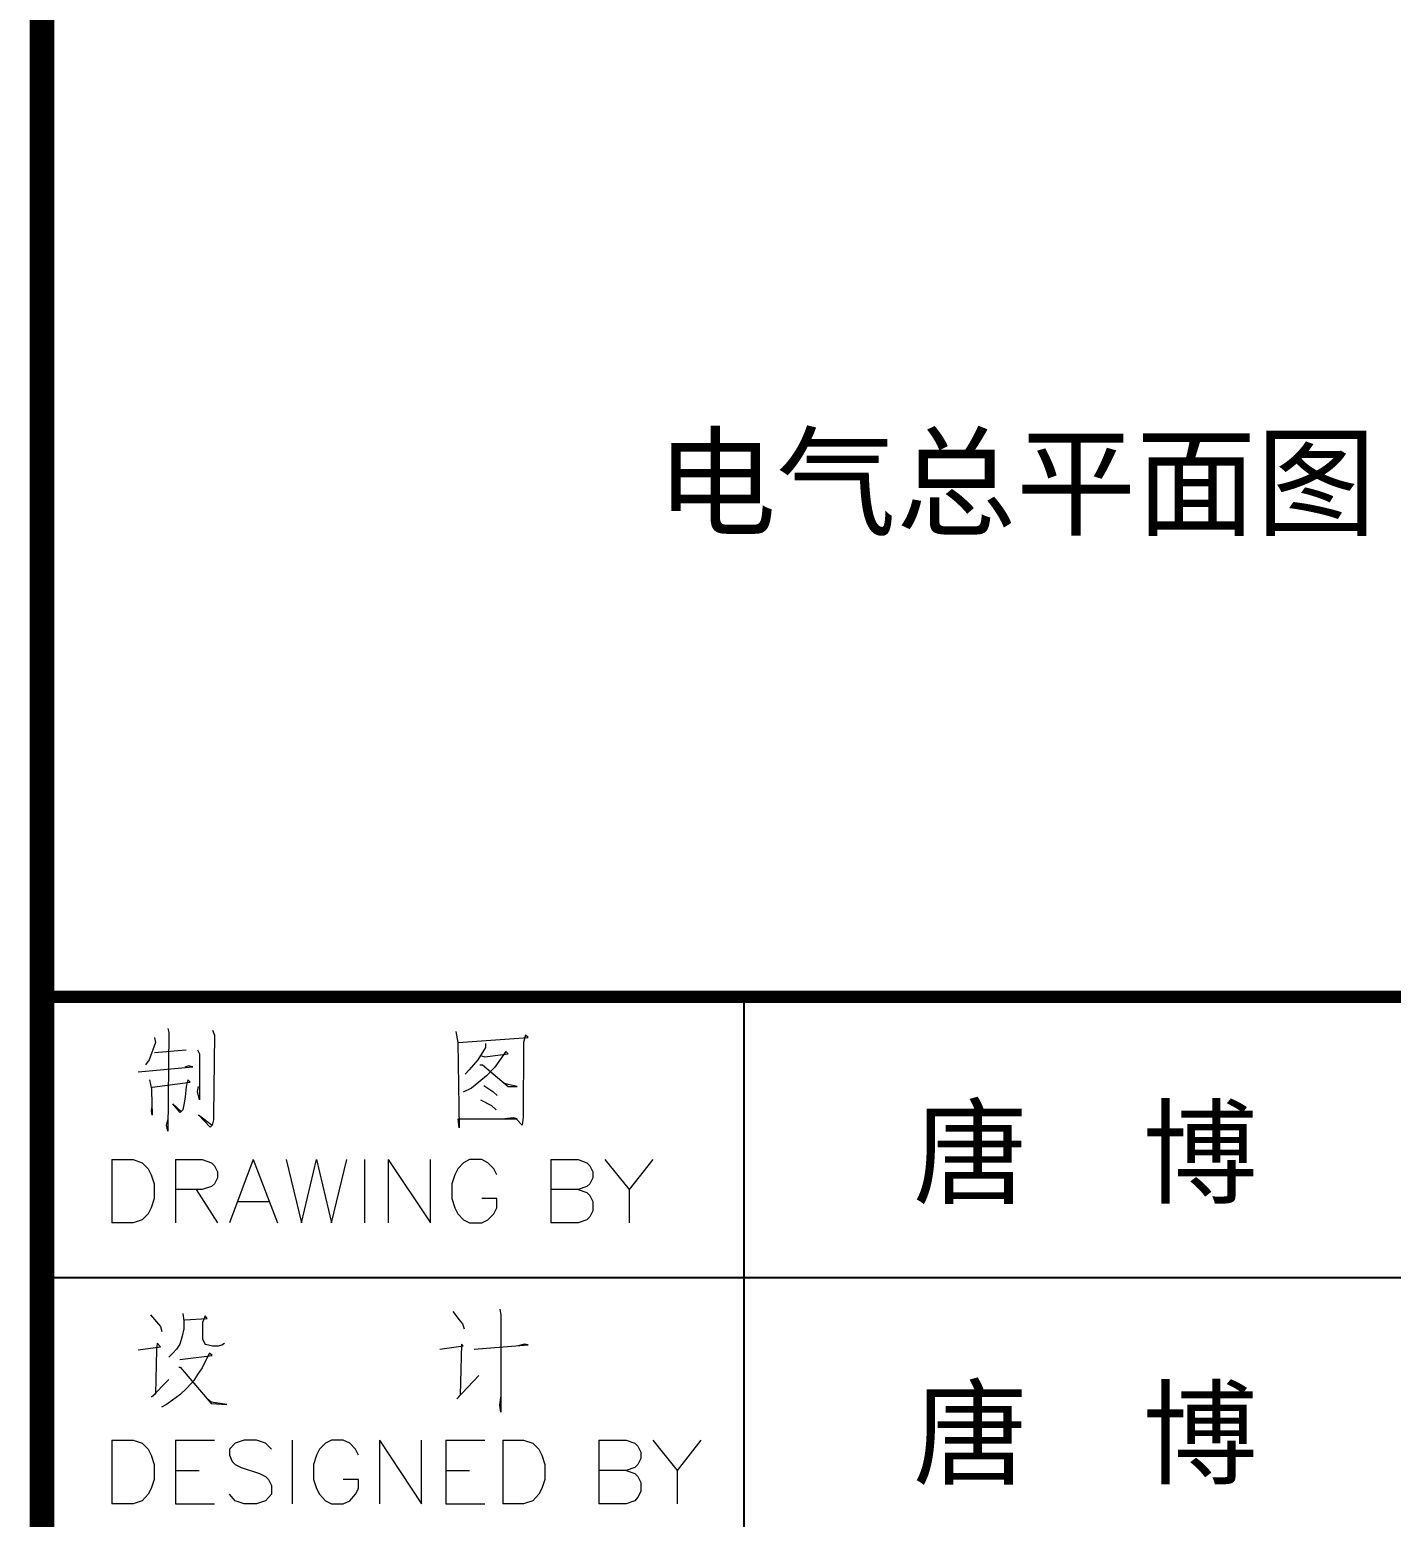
# Model space of a CAD drawing. Extents: x -809667 to 586099, y 3084146 to 3634412.
# Drawn here: x 381469.79 to 381489.14, y 3087136.9 to 3087158.04 of the extents above; entities that cross this region are included whole.
import ezdxf

# ---------------------------------------------------------------- set-up
doc = ezdxf.new("R2010")
doc.units = 0
doc.header["$LTSCALE"] = 0.5
doc.layers.get('0').update_dxf_attribs({"linetype": 'CONTINUOUS'})
doc.layers.add('PUB_TITLE', color=4, linetype='CONTINUOUS')
doc.styles.add('-宋体', font='', dxfattribs={"width": 0.6})
doc.styles.get('-宋体').set_extended_font_data('NSimSun')

# ---------------------------------------------------------------- blocks, each defined once
blk = doc.blocks.new('TQ11')
at = {"layer": 'PUB_TITLE'}
for p, q in [((1255168.7, -1148847.7), (1255168.7, -1156852.3)), ((1252309.9, -1149991.2), (1260886.2, -1149991.2))]:
    blk.add_line(p, q, dxfattribs=at)
for points, const_width in [([(1252309.9, -1083953.7), (1252309.9, -1166000.3)], 100.1), ([(1252309.9, -1148847.7), (1252309.9, -1166000.3)], 100.1), ([(1252309.9, -1148847.7), (1260886.2, -1148847.7)], 50)]:
    blk.add_lwpolyline(points, dxfattribs=dict(at, const_width=const_width))
blk.add_lwpolyline([(1252309.9, -1166000.3), (1260886.2, -1166000.3), (1260886.2, -1083953.7), (1252309.9, -1083953.7)], close=True, dxfattribs=at)
blk.add_lwpolyline([(1252309.9, -1148847.7), (1252309.9, -1166000.3), (1260886.2, -1166000.3), (1260886.2, -1148847.7)], dxfattribs=at)
at = {"layer": 'PUB_TITLE', "color": 140, "lineweight": 0}
for points in [[(1252822.8, -1148977), (1252826.8, -1148993.1), (1252822.8, -1149394.7), (1252816.7, -1149370.5), (1252822.8, -1149348.3)], [(1253004.4, -1148983.1), (1253012.5, -1149003.2), (1253008.5, -1149328.1), (1253008.5, -1149348.3), (1253004.4, -1149364.5), (1253002.4, -1149370.5), (1252994.3, -1149378.6), (1252947.9, -1149328.1), (1253002.4, -1149370.5)], [(1253995.3, -1148989.1), (1254003.3, -1149033.5), (1254009.4, -1149380.6), (1254005.3, -1149344.3), (1254245.5, -1149344.3), (1254229.3, -1149340.2), (1254195, -1149344.3)], [(1252768.3, -1149013.3), (1252772.4, -1149033.5), (1252746.1, -1149104.1), (1252732, -1149124.3)], [(1254005.3, -1149033.5), (1254289.9, -1149013.3), (1254279.8, -1149003.2), (1254271.7, -1149033.5), (1254269.7, -1149338.2), (1254265.7, -1149370.5), (1254241.4, -1149344.3)], [(1254116.3, -1149037.5), (1254116.3, -1149053.7), (1254086.1, -1149104.1), (1254049.7, -1149144.5), (1254033.6, -1149162.7)], [(1252768.3, -1149073.9), (1252897.5, -1149063.8)], [(1252943.9, -1149063.8), (1252952, -1149079.9), (1252952, -1149267.6), (1252943.9, -1149233.3), (1252947.9, -1149213.1)], [(1254100.2, -1149088), (1254114.3, -1149092), (1254209.2, -1149079.9), (1254199.1, -1149069.8), (1254154.7, -1149134.4), (1254120.4, -1149168.7), (1254090.1, -1149194.9), (1254059.8, -1149219.2), (1254025.5, -1149235.3)], [(1252701.7, -1149152.6), (1252923.7, -1149132.4), (1252921.7, -1149132.4), (1252907.6, -1149128.4), (1252891.4, -1149134.4)], [(1254094.1, -1149124.3), (1254104.2, -1149124.3), (1254209.2, -1149213.1), (1254245.5, -1149213.1), (1254209.2, -1149205), (1254191, -1149199)], [(1252748.1, -1149184.9), (1252756.2, -1149223.2), (1252756.2, -1149229.2), (1252758.2, -1149330.1), (1252756.2, -1149310), (1252758.2, -1149293.8)], [(1252758.2, -1149215.1), (1252913.6, -1149194.9), (1252903.5, -1149184.9), (1252897.5, -1149213.1), (1252893.4, -1149255.5), (1252887.4, -1149287.8), (1252883.3, -1149308), (1252873.3, -1149318), (1252843, -1149283.7), (1252877.3, -1149314)], [(1254110.3, -1149209.1), (1254146.6, -1149233.3), (1254164.8, -1149249.4)], [(1254096.2, -1149267.6), (1254140.5, -1149289.8), (1254160.7, -1149308)], [(1252594.8, -1149509.7), (1252594.8, -1149768.1)], [(1252594.8, -1149509.7), (1252681.5, -1149509.7), (1252717.9, -1149523.9), (1252742.1, -1149548.1), (1252754.2, -1149572.3), (1252766.3, -1149608.6), (1252766.3, -1149669.2), (1252754.2, -1149707.5), (1252742.1, -1149731.7), (1252717.9, -1149755.9), (1252681.5, -1149768.1), (1252594.8, -1149768.1)], [(1252853.1, -1149509.7), (1252853.1, -1149768.1)], [(1252853.1, -1149509.7), (1252962, -1149509.7), (1253000.4, -1149523.9), (1253012.5, -1149536), (1253024.6, -1149560.2), (1253024.6, -1149584.4), (1253012.5, -1149608.6), (1253000.4, -1149620.7), (1252962, -1149632.8), (1252853.1, -1149632.8)], [(1253169.9, -1149509.7), (1253073, -1149768.1)], [(1253169.9, -1149509.7), (1253268.8, -1149768.1)], [(1253305.1, -1149509.7), (1253367.7, -1149768.1), (1253428.2, -1149509.7), (1253488.7, -1149768.1), (1253551.3, -1149509.7)], [(1253623.9, -1149509.7), (1253623.9, -1149768.1)], [(1253720.8, -1149509.7), (1253720.8, -1149768.1)], [(1253720.8, -1149509.7), (1253892.3, -1149768.1), (1253892.3, -1149509.7)], [(1254162.7, -1149572.3), (1254150.6, -1149548.1), (1254126.4, -1149523.9), (1254102.2, -1149509.7), (1254051.8, -1149509.7), (1254027.5, -1149523.9), (1254003.3, -1149548.1), (1253991.2, -1149572.3), (1253979.1, -1149608.6), (1253979.1, -1149669.2), (1253991.2, -1149707.5), (1254003.3, -1149731.7), (1254027.5, -1149755.9), (1254051.8, -1149768.1), (1254102.2, -1149768.1), (1254126.4, -1149755.9), (1254150.6, -1149731.7), (1254162.7, -1149707.5), (1254162.7, -1149669.2), (1254102.2, -1149669.2)], [(1254382.7, -1149509.7), (1254382.7, -1149768.1)], [(1254382.7, -1149509.7), (1254493.7, -1149509.7), (1254530, -1149523.9), (1254542.1, -1149536), (1254554.2, -1149560.2), (1254554.2, -1149584.4), (1254542.1, -1149608.6), (1254530, -1149620.7), (1254493.7, -1149632.8), (1254382.7, -1149632.8)], [(1254602.7, -1149509.7), (1254701.5, -1149632.8), (1254701.5, -1149768.1)], [(1254798.4, -1149509.7), (1254701.5, -1149632.8)], [(1252937.8, -1149632.8), (1253024.6, -1149768.1)], [(1254493.7, -1149632.8), (1254530, -1149645), (1254542.1, -1149657.1), (1254554.2, -1149681.3), (1254554.2, -1149719.6), (1254542.1, -1149743.8), (1254530, -1149755.9), (1254493.7, -1149768.1), (1254382.7, -1149768.1)], [(1253109.4, -1149681.3), (1253232.5, -1149681.3)], [(1252752.2, -1150143.4), (1252792.5, -1150189.8), (1252798.6, -1150210)], [(1252883.3, -1150137.3), (1252887.4, -1150167.6), (1252887.4, -1150199.9), (1252881.3, -1150230.2), (1252871.2, -1150262.5), (1252857.1, -1150282.6), (1252843, -1150298.8), (1252826.8, -1150314.9)], [(1252891.4, -1150163.6), (1252982.2, -1150157.5), (1252974.2, -1150147.4), (1252964.1, -1150173.7), (1252964.1, -1150197.9), (1252964.1, -1150218.1), (1252964.1, -1150240.3), (1252968.1, -1150250.4), (1252974.2, -1150262.5), (1252988.3, -1150264.5), (1253004.4, -1150268.5), (1253028.6, -1150268.5), (1253042.8, -1150264.5), (1253052.9, -1150258.4)], [(1253983.1, -1150129.3), (1254009.4, -1150163.6), (1254023.5, -1150179.7), (1254029.6, -1150199.9)], [(1254174.9, -1150119.2), (1254178.9, -1150143.4), (1254178.9, -1150538.9), (1254174.9, -1150510.7), (1254178.9, -1150478.4)], [(1252701.7, -1150284.7), (1252792.5, -1150272.5), (1252778.4, -1150258.4), (1252776.4, -1150284.7), (1252772.4, -1150464.3), (1252756.2, -1150478.4), (1252826.8, -1150405.7)], [(1253930.7, -1150282.6), (1254025.5, -1150268.5), (1254019.5, -1150262.5), (1254013.4, -1150470.3), (1253999.3, -1150484.4), (1254090.1, -1150389.6)], [(1254069.9, -1150282.6), (1254289.9, -1150264.5), (1254275.8, -1150262.5), (1254249.5, -1150268.5)], [(1252871.2, -1150325), (1253002.4, -1150308.9), (1252992.3, -1150298.8), (1252978.2, -1150325), (1252962, -1150359.3), (1252943.9, -1150385.6), (1252927.7, -1150409.8), (1252901.5, -1150440), (1252871.2, -1150468.3), (1252841, -1150490.5), (1252816.7, -1150508.7), (1252796.6, -1150518.7)], [(1252867.2, -1150355.3), (1252873.3, -1150355.3), (1252998.4, -1150504.6), (1253062.9, -1150508.7), (1252998.4, -1150498.6), (1252982.2, -1150484.4)], [(1252594.8, -1150653.9), (1252594.8, -1150912.2)], [(1252594.8, -1150653.9), (1252681.5, -1150653.9), (1252717.9, -1150666.1), (1252742.1, -1150690.3), (1252754.2, -1150714.5), (1252766.3, -1150752.8), (1252766.3, -1150813.4), (1252754.2, -1150849.7), (1252742.1, -1150873.9), (1252717.9, -1150900.1), (1252681.5, -1150912.2), (1252594.8, -1150912.2)], [(1252853.1, -1150653.9), (1252853.1, -1150912.2)], [(1252853.1, -1150653.9), (1253012.5, -1150653.9)], [(1253244.6, -1150690.3), (1253220.3, -1150666.1), (1253184, -1150653.9), (1253133.6, -1150653.9), (1253097.2, -1150666.1), (1253073, -1150690.3), (1253073, -1150714.5), (1253085.1, -1150740.7), (1253097.2, -1150752.8), (1253121.5, -1150764.9), (1253196.1, -1150789.2), (1253220.3, -1150801.3), (1253232.5, -1150813.4), (1253244.6, -1150837.6), (1253244.6, -1150873.9), (1253220.3, -1150900.1), (1253184, -1150912.2), (1253133.6, -1150912.2), (1253097.2, -1150900.1), (1253073, -1150873.9)], [(1253329.3, -1150653.9), (1253329.3, -1150912.2)], [(1253599.7, -1150714.5), (1253587.6, -1150690.3), (1253563.4, -1150666.1), (1253537.2, -1150653.9), (1253488.7, -1150653.9), (1253464.5, -1150666.1), (1253440.3, -1150690.3), (1253428.2, -1150714.5), (1253416.1, -1150752.8), (1253416.1, -1150813.4), (1253428.2, -1150849.7), (1253440.3, -1150873.9), (1253464.5, -1150900.1), (1253488.7, -1150912.2), (1253537.2, -1150912.2), (1253563.4, -1150900.1), (1253587.6, -1150873.9), (1253599.7, -1150849.7), (1253599.7, -1150813.4), (1253537.2, -1150813.4)], [(1253684.5, -1150653.9), (1253684.5, -1150912.2)], [(1253684.5, -1150653.9), (1253856, -1150912.2), (1253856, -1150653.9)], [(1253954.9, -1150653.9), (1253954.9, -1150912.2)], [(1253954.9, -1150653.9), (1254114.3, -1150653.9)], [(1254187, -1150653.9), (1254187, -1150912.2)], [(1254187, -1150653.9), (1254271.7, -1150653.9), (1254310.1, -1150666.1), (1254334.3, -1150690.3), (1254346.4, -1150714.5), (1254358.5, -1150752.8), (1254358.5, -1150813.4), (1254346.4, -1150849.7), (1254334.3, -1150873.9), (1254310.1, -1150900.1), (1254271.7, -1150912.2), (1254187, -1150912.2)], [(1254578.4, -1150653.9), (1254578.4, -1150912.2)], [(1254578.4, -1150653.9), (1254689.4, -1150653.9), (1254725.8, -1150666.1), (1254737.9, -1150678.2), (1254750, -1150702.4), (1254750, -1150728.6), (1254737.9, -1150752.8), (1254725.8, -1150764.9), (1254689.4, -1150777), (1254578.4, -1150777)], [(1254798.4, -1150653.9), (1254897.3, -1150777), (1254897.3, -1150912.2)], [(1254994.2, -1150653.9), (1254897.3, -1150777)], [(1252853.1, -1150777), (1252949.9, -1150777)], [(1253954.9, -1150777), (1254051.8, -1150777)], [(1254689.4, -1150777), (1254725.8, -1150789.2), (1254737.9, -1150801.3), (1254750, -1150825.5), (1254750, -1150861.8), (1254737.9, -1150886), (1254725.8, -1150900.1), (1254689.4, -1150912.2), (1254578.4, -1150912.2)], [(1252853.1, -1150912.2), (1253012.5, -1150912.2)], [(1253954.9, -1150912.2), (1254114.3, -1150912.2)]]:
    blk.add_lwpolyline(points, dxfattribs=at)
at = {"layer": 'PUB_TITLE', "color": 7, "style": '-宋体', "width": 1.000002}
for p in [(1255859.2, -1149653.1), (1255859.2, -1150796.6)]:
    blk.add_text('唐  博', height=343.05, dxfattribs=at).set_placement(p)

msp = doc.modelspace()

# ---------------------------------------------------------------- block references
at = {"xscale": 0.003488000000000001, "yscale": 0.003488000000000001, "zscale": 0.003488000000000001}
msp.add_blockref('TQ11', (377101.906, 3091151.476), dxfattribs=at)

# ---------------------------------------------------------------- texts
at = {"layer": 'PUB_TITLE', "color": 7, "style": '-宋体', "width": 1.000002}
msp.add_text('电气总平面图', height=1.25, dxfattribs=at).set_placement((381478.692, 3087150.981))

doc.saveas('drawing.dxf')
